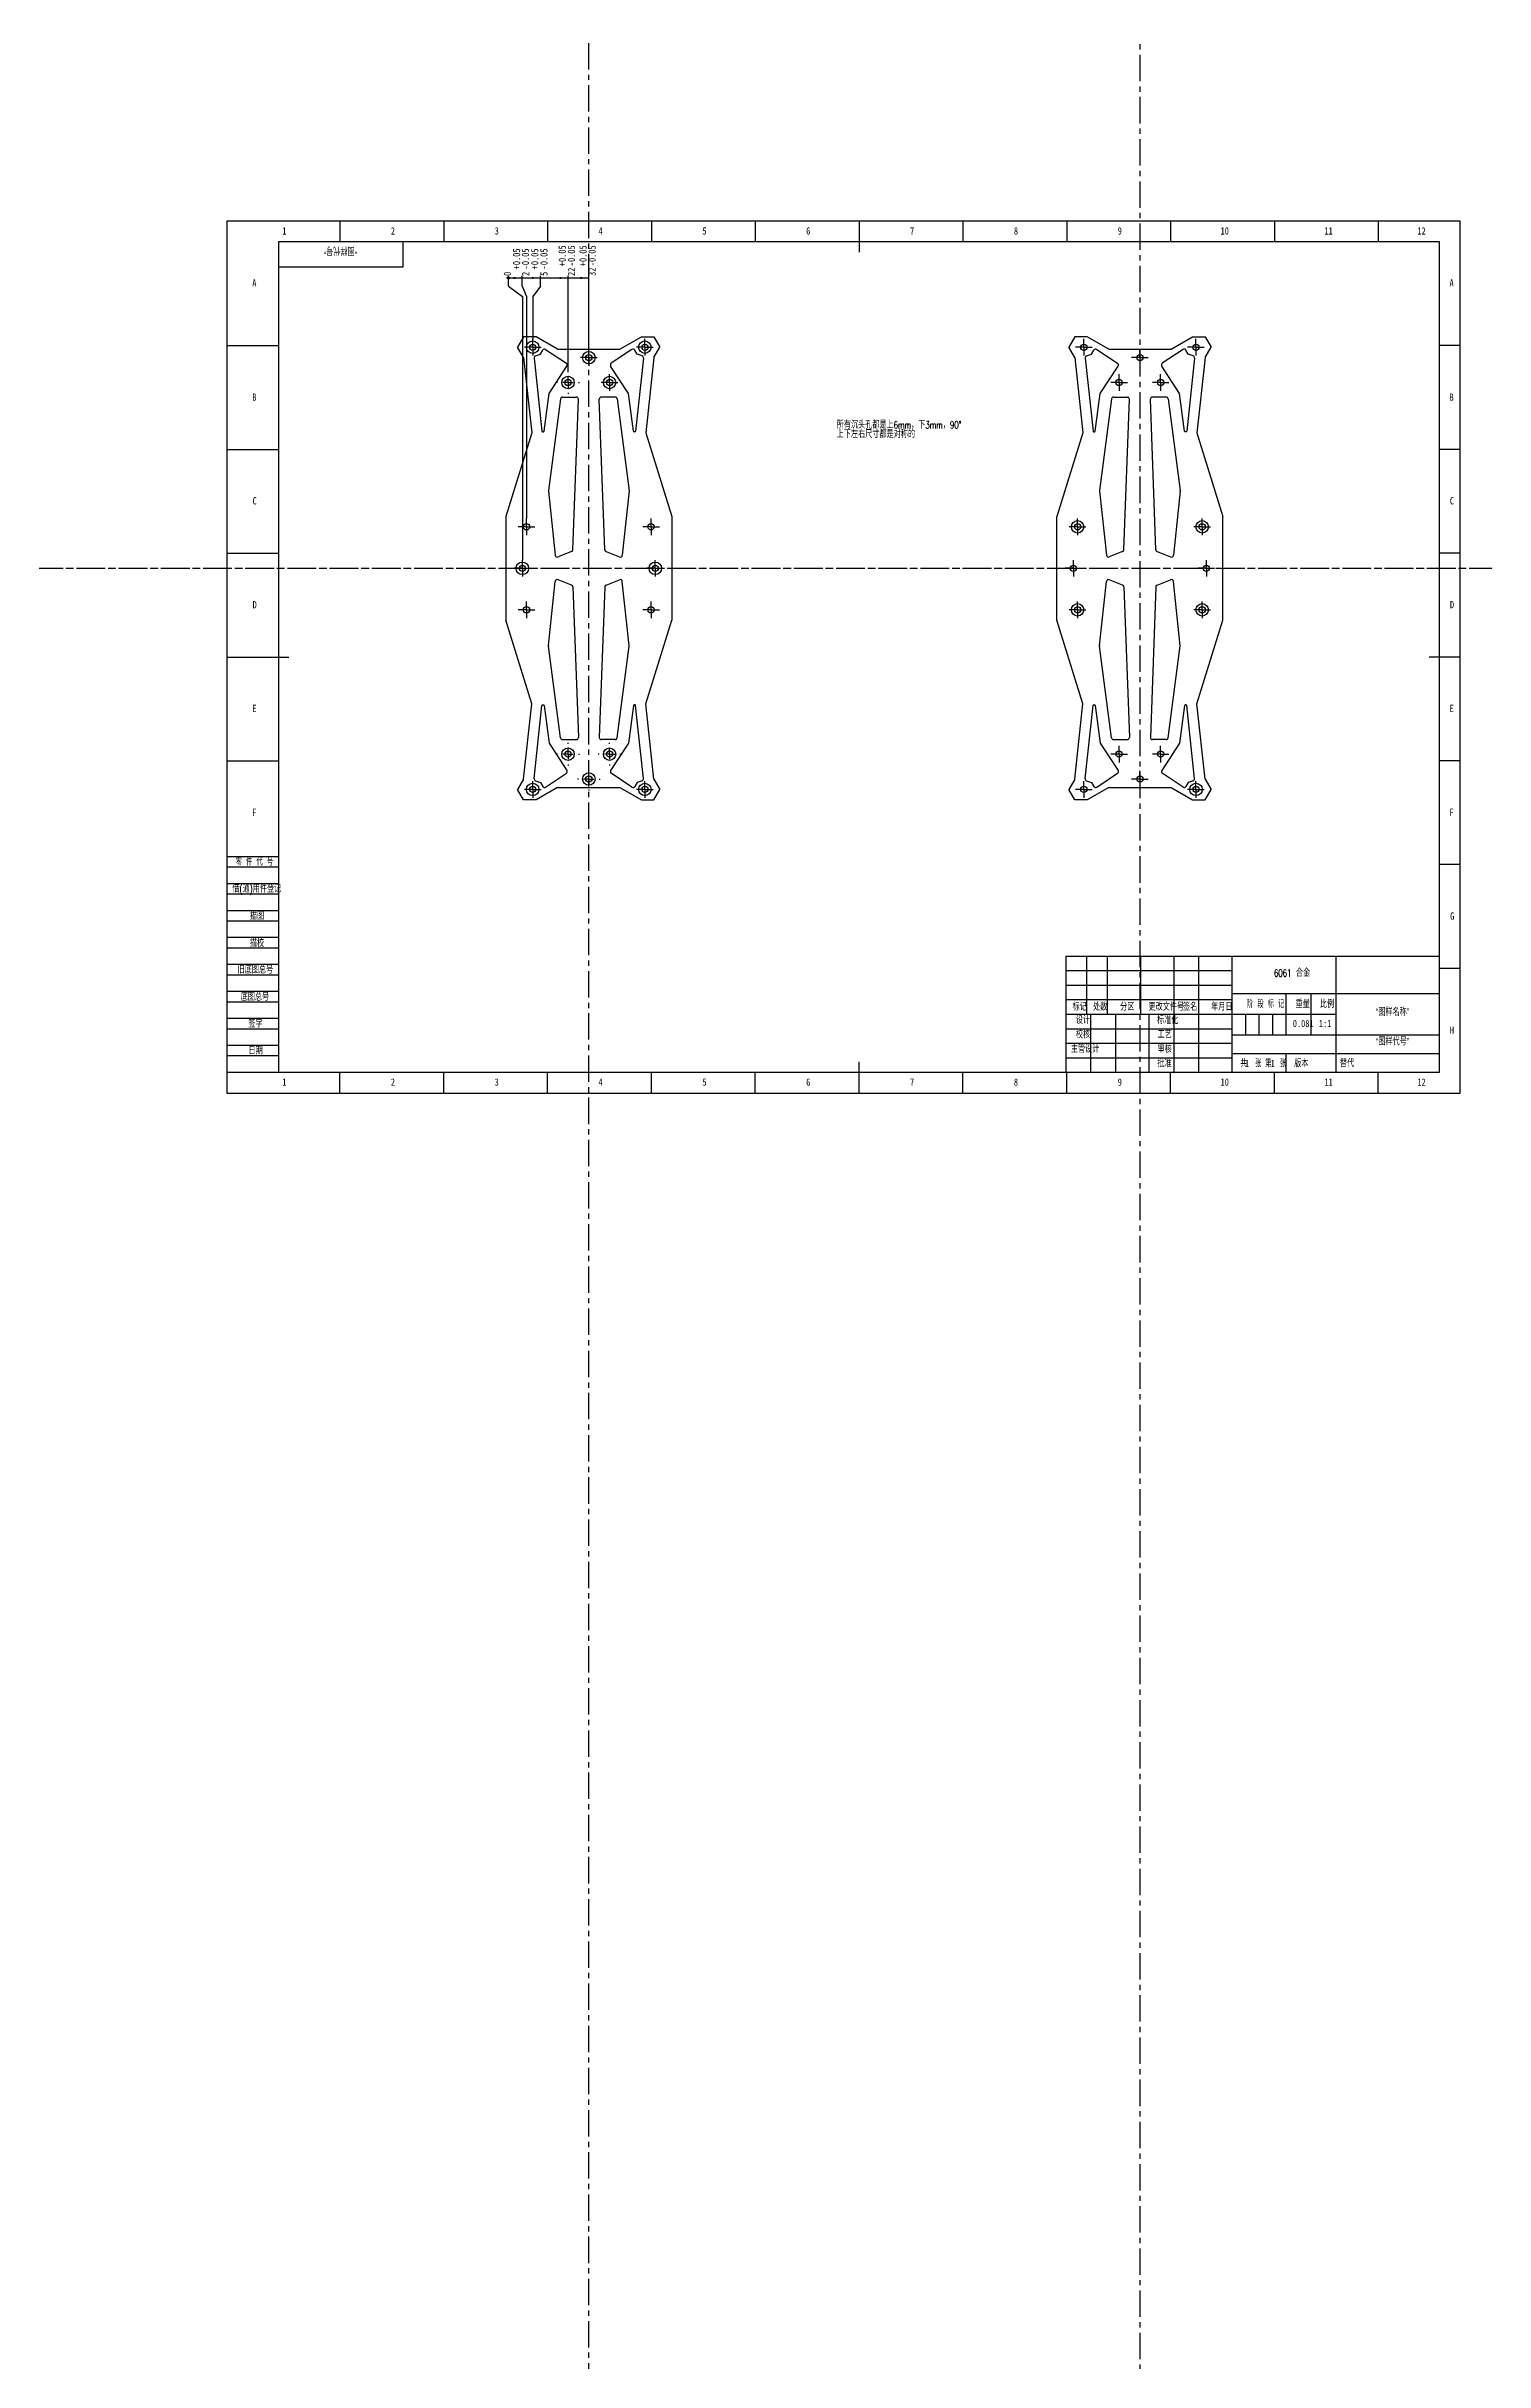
# Model space of a CAD drawing. Header units: millimetres. Extents: x -4075 to 4609, y -3957 to 4463.
# Drawn here: x -87 to 606, y -611 to 504 of the extents above; entities that cross this region are included whole.
import ezdxf

# ---------------------------------------------------------------- set-up
doc = ezdxf.new("R2010")
doc.units = ezdxf.units.MM
doc.linetypes.add('CENTERX2', pattern=[20.32, 12.7, -2.54, 2.54, -2.54])
for name, color, linetype in [('10', 7, 'Continuous'), ('5', 7, 'Continuous'), ('SLD-0', 7, 'Continuous')]:
    doc.layers.add(name, color=color, linetype=linetype)
doc.styles.add('SLDTEXTSTYLE0', font='TXT', dxfattribs={"width": 0.7, "bigfont": 'bigfont'})
doc.styles.add('SLDTEXTSTYLE1', font='TXT', dxfattribs={"width": 0.614286, "bigfont": 'bigfont'})
doc.styles.add('SLDTEXTSTYLE2', font='TXT', dxfattribs={"width": 0.6, "bigfont": 'bigfont'})
doc.styles.add('SLDTEXTSTYLE3', font='TXT', dxfattribs={"width": 0.7})
doc.dimstyles.new('SLDDIMSTYLE0', dxfattribs={"dimtxt": 3.5, "dimasz": 0.338667, "dimexe": 0, "dimexo": 0.0625, "dimgap": 0.875, "dimtad": 0, "dimtih": 1, "dimtoh": 1, "dimdec": 0, "dimrnd": 1e-09, "dimdsep": 46, "dimtxsty": 'SLDTEXTSTYLE3', "dimblk1": 'ORIGIN', "dimblk2": 'ORIGIN', "dimsah": 1, "dimcen": 0.09, "dimadec": 0, "dimazin": 2, "dimtfac": 1, "dimtdec": 0, "dimtofl": 0, "dimtmove": 0, "dimatfit": 3, "dimldrblk": 'ORIGIN', "dimfxl": 0, "dimfrac": 2, "dimtolj": 1, "dimtzin": 12, "dimarcsym": 0})
doc.dimstyles.new('SLDDIMSTYLE1', dxfattribs={"dimtxt": 3.5, "dimasz": 4.08, "dimexe": 0, "dimexo": 0.0625, "dimgap": 0.875, "dimtad": 0, "dimtih": 1, "dimtoh": 1, "dimrnd": 1e-09, "dimzin": 12, "dimdsep": 46, "dimtxsty": 'SLDTEXTSTYLE3', "dimsah": 1, "dimcen": 0.09, "dimadec": 0, "dimazin": 3, "dimtol": 1, "dimtp": 0.05, "dimtm": 0.05, "dimtfac": 1, "dimtofl": 0, "dimtmove": 0, "dimatfit": 3, "dimfxl": 0, "dimfrac": 2, "dimtolj": 1, "dimarcsym": 0})

# ---------------------------------------------------------------- blocks, each defined once
blk = doc.blocks.new('SW_NOTE_0')
at = {"layer": '10', "color": 0, "char_height": 3.5, "attachment_point": 1, "style": 'SLDTEXTSTYLE0'}
for s, insert in [('所有沉头孔都是上6mm，下3mm，90°', (0, 4.5)), ('上下左右尺寸都是对称的', (0, 0))]:
    blk.add_mtext(s, dxfattribs=dict(at, insert=insert))
blk = doc.blocks.new('_Origin')
at = {"color": 0, "linetype": 'ByBlock', "lineweight": -2}
blk.add_line((0, 0), (-1, 0), dxfattribs=at)
blk.add_circle((0, 0), 0.5, dxfattribs=at)
blk = doc.blocks.new('_D')
at = {"layer": '10'}
for p, q in [((135.7, 388.6), (135.7, 393.6)), ((135.7, 388.6), (142.4, 383.6)), ((142.4, 383.6), (142.4, 256.7))]:
    blk.add_line(p, q, dxfattribs=at)
at = {"layer": '10', "xscale": 1.016, "yscale": 1.016}
blk.add_blockref('_Origin', (135.7, 392.6), dxfattribs=at)
at = {"layer": '10', "insert": (133.4, 393.6), "char_height": 3.5, "attachment_point": 1, "rotation": 90, "style": 'SLDTEXTSTYLE3'}
blk.add_mtext('0', dxfattribs=at)
blk = doc.blocks.new('_D_1')
at = {"layer": '10'}
for p, q in [((135.7, 392.6), (142.3, 392.6)), ((142.3, 388.6), (142.3, 393.6)), ((142.3, 388.6), (144.4, 383.6)), ((144.4, 383.6), (144.4, 276.7))]:
    blk.add_line(p, q, dxfattribs=at)
blk.add_solid([(142.3, 392.6), (138.2, 393.1), (138.2, 392.1)], dxfattribs=at)
at = {"layer": '10', "char_height": 3.5, "attachment_point": 1, "rotation": 90, "style": 'SLDTEXTSTYLE3'}
for s, insert in [('0.05', (137.8, 398.8)), ('0.05', (142.1, 398.8)), ('+', (137.8, 396.6)), ('2', (142.2, 393.6)), ('-', (142.1, 396.6))]:
    blk.add_mtext(s, dxfattribs=dict(at, insert=insert))
blk = doc.blocks.new('_D_2')
at = {"layer": '10'}
for p, q in [((142.3, 392.6), (151.1, 392.6)), ((151.1, 388.6), (151.1, 393.6)), ((151.1, 388.6), (147.4, 383.6)), ((147.4, 383.6), (147.4, 363.2))]:
    blk.add_line(p, q, dxfattribs=at)
blk.add_solid([(151.1, 392.6), (147, 393.1), (147, 392.1)], dxfattribs=at)
at = {"layer": '10', "char_height": 3.5, "attachment_point": 1, "rotation": 90, "style": 'SLDTEXTSTYLE3'}
for s, insert in [('0.05', (146.6, 398.8)), ('0.05', (151, 398.8)), ('+', (146.6, 396.6)), ('5', (151, 393.6)), ('-', (151, 396.6))]:
    blk.add_mtext(s, dxfattribs=dict(at, insert=insert))
blk = doc.blocks.new('_D_3')
at = {"layer": '10'}
for p, q in [((151.1, 392.6), (164.4, 392.6)), ((164.4, 347.7), (164.4, 393.6))]:
    blk.add_line(p, q, dxfattribs=at)
blk.add_solid([(164.4, 392.6), (160.3, 393.1), (160.3, 392.1)], dxfattribs=at)
at = {"layer": '10', "char_height": 3.5, "attachment_point": 1, "rotation": 90, "style": 'SLDTEXTSTYLE3'}
for s, insert in [('0.05', (159.8, 400.3)), ('0.05', (164.2, 400.3)), ('+', (159.8, 398.2)), ('22', (164.2, 393.6)), ('-', (164.2, 398.2))]:
    blk.add_mtext(s, dxfattribs=dict(at, insert=insert))
blk = doc.blocks.new('_D_4')
at = {"layer": '10'}
for p, q in [((164.4, 392.6), (174.4, 392.6)), ((174.4, 358.2), (174.4, 393.6))]:
    blk.add_line(p, q, dxfattribs=at)
blk.add_solid([(174.4, 392.6), (170.3, 393.1), (170.3, 392.1)], dxfattribs=at)
at = {"layer": '10', "char_height": 3.5, "attachment_point": 1, "rotation": 90, "style": 'SLDTEXTSTYLE3'}
for s, insert in [('0.05', (169.8, 400.3)), ('0.05', (174.2, 400.3)), ('+', (169.8, 398.2)), ('32', (174.2, 393.6)), ('-', (174.2, 398.2))]:
    blk.add_mtext(s, dxfattribs=dict(at, insert=insert))
blk = doc.blocks.new('SW_CENTERMARKSYMBOL_0')
at = {"layer": '10', "color": 0}
for p, q in [((-5, 0), (-5.5, 0)), ((0, 0), (-2.5, 0)), ((0, 5), (0, 5.5)), ((0, 0), (0, 2.5)), ((0, 0), (0, -2.5)), ((0, 0), (2.5, 0)), ((5, 0), (5.5, 0)), ((0, -5), (0, -5.5))]:
    blk.add_line(p, q, dxfattribs=at)
blk = doc.blocks.new('SW_CENTERMARKSYMBOL_1')
at = {"layer": '10', "color": 0}
for p, q in [((-5, 0), (-5.5, 0)), ((0, 0), (-2.5, 0)), ((0, 5), (0, 5.5)), ((0, 0), (0, 2.5)), ((0, 0), (0, -2.5)), ((0, 0), (2.5, 0)), ((5, 0), (5.5, 0)), ((0, -5), (0, -5.5))]:
    blk.add_line(p, q, dxfattribs=at)
blk = doc.blocks.new('SW_CENTERMARKSYMBOL_2')
at = {"layer": '10', "color": 0}
for p, q in [((-5, 0), (-5.5, 0)), ((0, 0), (-2.5, 0)), ((0, 5), (0, 5.5)), ((0, 0), (0, 2.5)), ((0, 0), (0, -2.5)), ((0, 0), (2.5, 0)), ((5, 0), (5.5, 0)), ((0, -5), (0, -5.5))]:
    blk.add_line(p, q, dxfattribs=at)
blk = doc.blocks.new('SW_CENTERMARKSYMBOL_3')
at = {"layer": '10', "color": 0}
for p, q in [((-5, 0), (-5.5, 0)), ((0, 0), (-2.5, 0)), ((0, 5), (0, 5.5)), ((0, 0), (0, 2.5)), ((0, 0), (0, -2.5)), ((0, 0), (2.5, 0)), ((5, 0), (5.5, 0)), ((0, -5), (0, -5.5))]:
    blk.add_line(p, q, dxfattribs=at)
blk = doc.blocks.new('SW_CENTERMARKSYMBOL_4')
at = {"layer": '10', "color": 0}
for p, q in [((-2.5, 0), (-4, 0)), ((0, 0), (-2.5, 0)), ((0, 2.5), (0, 4)), ((0, 0), (0, 2.5)), ((0, 0), (0, -2.5)), ((0, 0), (2.5, 0)), ((2.5, 0), (4, 0)), ((0, -2.5), (0, -4))]:
    blk.add_line(p, q, dxfattribs=at)
blk = doc.blocks.new('SW_CENTERMARKSYMBOL_5')
at = {"layer": '10', "color": 0}
for p, q in [((-2.5, 0), (-4, 0)), ((0, 0), (-2.5, 0)), ((0, 2.5), (0, 4)), ((0, 0), (0, 2.5)), ((0, 0), (0, -2.5)), ((0, 0), (2.5, 0)), ((2.5, 0), (4, 0)), ((0, -2.5), (0, -4))]:
    blk.add_line(p, q, dxfattribs=at)
blk = doc.blocks.new('SW_CENTERMARKSYMBOL_6')
at = {"layer": '10', "color": 0}
for p, q in [((-2.5, 0), (-4, 0)), ((0, 0), (-2.5, 0)), ((0, 2.5), (0, 4)), ((0, 0), (0, 2.5)), ((0, 0), (0, -2.5)), ((0, 0), (2.5, 0)), ((2.5, 0), (4, 0)), ((0, -2.5), (0, -4))]:
    blk.add_line(p, q, dxfattribs=at)
blk = doc.blocks.new('SW_CENTERMARKSYMBOL_7')
at = {"layer": '10', "color": 0}
for p, q in [((-2.5, 0), (-4, 0)), ((0, 0), (-2.5, 0)), ((0, 2.5), (0, 4)), ((0, 0), (0, 2.5)), ((0, 0), (0, -2.5)), ((0, 0), (2.5, 0)), ((2.5, 0), (4, 0)), ((0, -2.5), (0, -4))]:
    blk.add_line(p, q, dxfattribs=at)
blk = doc.blocks.new('SW_CENTERMARKSYMBOL_8')
at = {"layer": '10', "color": 0}
for p, q in [((-2.5, 0), (-4, 0)), ((0, 0), (-2.5, 0)), ((0, 2.5), (0, 4)), ((0, 0), (0, 2.5)), ((0, 0), (0, -2.5)), ((0, 0), (2.5, 0)), ((2.5, 0), (4, 0)), ((0, -2.5), (0, -4))]:
    blk.add_line(p, q, dxfattribs=at)
blk = doc.blocks.new('SW_CENTERMARKSYMBOL_9')
at = {"layer": '10', "color": 0}
for p, q in [((-2.5, 0), (-4, 0)), ((0, 0), (-2.5, 0)), ((0, 2.5), (0, 4)), ((0, 0), (0, 2.5)), ((0, 0), (0, -2.5)), ((0, 0), (2.5, 0)), ((2.5, 0), (4, 0)), ((0, -2.5), (0, -4))]:
    blk.add_line(p, q, dxfattribs=at)
blk = doc.blocks.new('SW_CENTERMARKSYMBOL_10')
at = {"layer": '10', "color": 0}
for p, q in [((-2.5, 0), (-4, 0)), ((0, 0), (-2.5, 0)), ((0, 2.5), (0, 4)), ((0, 0), (0, 2.5)), ((0, 0), (0, -2.5)), ((0, 0), (2.5, 0)), ((2.5, 0), (4, 0)), ((0, -2.5), (0, -4))]:
    blk.add_line(p, q, dxfattribs=at)
blk = doc.blocks.new('SW_CENTERMARKSYMBOL_11')
at = {"layer": '10', "color": 0}
for p, q in [((-2.5, 0), (-4, 0)), ((0, 0), (-2.5, 0)), ((0, 2.5), (0, 4)), ((0, 0), (0, 2.5)), ((0, 0), (0, -2.5)), ((0, 0), (2.5, 0)), ((2.5, 0), (4, 0)), ((0, -2.5), (0, -4))]:
    blk.add_line(p, q, dxfattribs=at)
blk = doc.blocks.new('SW_CENTERMARKSYMBOL_12')
at = {"layer": '10', "color": 0}
for p, q in [((-2.5, 0), (-4, 0)), ((0, 0), (-2.5, 0)), ((0, 2.5), (0, 4)), ((0, 0), (0, 2.5)), ((0, 0), (0, -2.5)), ((0, 0), (2.5, 0)), ((2.5, 0), (4, 0)), ((0, -2.5), (0, -4))]:
    blk.add_line(p, q, dxfattribs=at)
blk = doc.blocks.new('SW_CENTERMARKSYMBOL_13')
at = {"layer": '10', "color": 0}
for p, q in [((-2.5, 0), (-4, 0)), ((0, 0), (-2.5, 0)), ((0, 2.5), (0, 4)), ((0, 0), (0, 2.5)), ((0, 0), (0, -2.5)), ((0, 0), (2.5, 0)), ((2.5, 0), (4, 0)), ((0, -2.5), (0, -4))]:
    blk.add_line(p, q, dxfattribs=at)
blk = doc.blocks.new('SW_CENTERMARKSYMBOL_14')
at = {"layer": '10', "color": 0}
for p, q in [((-2.5, 0), (-4, 0)), ((0, 0), (-2.5, 0)), ((0, 2.5), (0, 4)), ((0, 0), (0, 2.5)), ((0, 0), (0, -2.5)), ((0, 0), (2.5, 0)), ((2.5, 0), (4, 0)), ((0, -2.5), (0, -4))]:
    blk.add_line(p, q, dxfattribs=at)
blk = doc.blocks.new('SW_CENTERMARKSYMBOL_15')
at = {"layer": '10', "color": 0}
for p, q in [((-2.5, 0), (-4, 0)), ((0, 0), (-2.5, 0)), ((0, 2.5), (0, 4)), ((0, 0), (0, 2.5)), ((0, 0), (0, -2.5)), ((0, 0), (2.5, 0)), ((2.5, 0), (4, 0)), ((0, -2.5), (0, -4))]:
    blk.add_line(p, q, dxfattribs=at)
blk = doc.blocks.new('SW_CENTERMARKSYMBOL_16')
at = {"layer": '10', "color": 0}
for p, q in [((-2.5, 0), (-4, 0)), ((0, 0), (-2.5, 0)), ((0, 2.5), (0, 4)), ((0, 0), (0, 2.5)), ((0, 0), (0, -2.5)), ((0, 0), (2.5, 0)), ((2.5, 0), (4, 0)), ((0, -2.5), (0, -4))]:
    blk.add_line(p, q, dxfattribs=at)
blk = doc.blocks.new('SW_CENTERMARKSYMBOL_17')
at = {"layer": '10', "color": 0}
for p, q in [((-2.5, 0), (-4, 0)), ((0, 0), (-2.5, 0)), ((0, 2.5), (0, 4)), ((0, 0), (0, 2.5)), ((0, 0), (0, -2.5)), ((0, 0), (2.5, 0)), ((2.5, 0), (4, 0)), ((0, -2.5), (0, -4))]:
    blk.add_line(p, q, dxfattribs=at)
blk = doc.blocks.new('SW_CENTERMARKSYMBOL_18')
at = {"layer": '10', "color": 0}
for p, q in [((-2.5, 0), (-4, 0)), ((0, 0), (-2.5, 0)), ((0, 2.5), (0, 4)), ((0, 0), (0, 2.5)), ((0, 0), (0, -2.5)), ((0, 0), (2.5, 0)), ((2.5, 0), (4, 0)), ((0, -2.5), (0, -4))]:
    blk.add_line(p, q, dxfattribs=at)
blk = doc.blocks.new('SW_CENTERMARKSYMBOL_19')
at = {"layer": '10', "color": 0}
for p, q in [((-2.5, 0), (-4, 0)), ((0, 0), (-2.5, 0)), ((0, 2.5), (0, 4)), ((0, 0), (0, 2.5)), ((0, 0), (0, -2.5)), ((0, 0), (2.5, 0)), ((2.5, 0), (4, 0)), ((0, -2.5), (0, -4))]:
    blk.add_line(p, q, dxfattribs=at)
blk = doc.blocks.new('SW_CENTERMARKSYMBOL_20')
at = {"layer": '10', "color": 0}
for p, q in [((-2.5, 0), (-4, 0)), ((0, 0), (-2.5, 0)), ((0, 2.5), (0, 4)), ((0, 0), (0, 2.5)), ((0, 0), (0, -2.5)), ((0, 0), (2.5, 0)), ((2.5, 0), (4, 0)), ((0, -2.5), (0, -4))]:
    blk.add_line(p, q, dxfattribs=at)
blk = doc.blocks.new('SW_CENTERMARKSYMBOL_21')
at = {"layer": '10', "color": 0}
for p, q in [((-2.5, 0), (-4, 0)), ((0, 0), (-2.5, 0)), ((0, 2.5), (0, 4)), ((0, 0), (0, 2.5)), ((0, 0), (0, -2.5)), ((0, 0), (2.5, 0)), ((2.5, 0), (4, 0)), ((0, -2.5), (0, -4))]:
    blk.add_line(p, q, dxfattribs=at)
blk = doc.blocks.new('SW_CENTERMARKSYMBOL_22')
at = {"layer": '10', "color": 0}
for p, q in [((-2.5, 0), (-4, 0)), ((0, 0), (-2.5, 0)), ((0, 2.5), (0, 4)), ((0, 0), (0, 2.5)), ((0, 0), (0, -2.5)), ((0, 0), (2.5, 0)), ((2.5, 0), (4, 0)), ((0, -2.5), (0, -4))]:
    blk.add_line(p, q, dxfattribs=at)
blk = doc.blocks.new('SW_CENTERMARKSYMBOL_23')
at = {"layer": '10', "color": 0}
for p, q in [((-2.5, 0), (-4, 0)), ((0, 0), (-2.5, 0)), ((0, 2.5), (0, 4)), ((0, 0), (0, 2.5)), ((0, 0), (0, -2.5)), ((0, 0), (2.5, 0)), ((2.5, 0), (4, 0)), ((0, -2.5), (0, -4))]:
    blk.add_line(p, q, dxfattribs=at)
blk = doc.blocks.new('SW_CENTERMARKSYMBOL_24')
at = {"layer": '10', "color": 0}
for p, q in [((-2.5, 0), (-4, 0)), ((0, 0), (-2.5, 0)), ((0, 2.5), (0, 4)), ((0, 0), (0, 2.5)), ((0, 0), (0, -2.5)), ((0, 0), (2.5, 0)), ((2.5, 0), (4, 0)), ((0, -2.5), (0, -4))]:
    blk.add_line(p, q, dxfattribs=at)
blk = doc.blocks.new('SW_CENTERMARKSYMBOL_25')
at = {"layer": '10', "color": 0}
for p, q in [((-2.5, 0), (-4, 0)), ((0, 0), (-2.5, 0)), ((0, 2.5), (0, 4)), ((0, 0), (0, 2.5)), ((0, 0), (0, -2.5)), ((0, 0), (2.5, 0)), ((2.5, 0), (4, 0)), ((0, -2.5), (0, -4))]:
    blk.add_line(p, q, dxfattribs=at)
blk = doc.blocks.new('SW_CENTERMARKSYMBOL_26')
at = {"layer": '10', "color": 0}
for p, q in [((-2.5, 0), (-4, 0)), ((0, 0), (-2.5, 0)), ((0, 2.5), (0, 4)), ((0, 0), (0, 2.5)), ((0, 0), (0, -2.5)), ((0, 0), (2.5, 0)), ((2.5, 0), (4, 0)), ((0, -2.5), (0, -4))]:
    blk.add_line(p, q, dxfattribs=at)
blk = doc.blocks.new('SW_CENTERMARKSYMBOL_27')
at = {"layer": '10', "color": 0}
for p, q in [((-2.5, 0), (-4, 0)), ((0, 0), (-2.5, 0)), ((0, 2.5), (0, 4)), ((0, 0), (0, 2.5)), ((0, 0), (0, -2.5)), ((0, 0), (2.5, 0)), ((2.5, 0), (4, 0)), ((0, -2.5), (0, -4))]:
    blk.add_line(p, q, dxfattribs=at)
blk = doc.blocks.new('SW_CENTERMARKSYMBOL_28')
at = {"layer": '10', "color": 0}
for p, q in [((-2.5, 0), (-4, 0)), ((0, 0), (-2.5, 0)), ((0, 2.5), (0, 4)), ((0, 0), (0, 2.5)), ((0, 0), (0, -2.5)), ((0, 0), (2.5, 0)), ((2.5, 0), (4, 0)), ((0, -2.5), (0, -4))]:
    blk.add_line(p, q, dxfattribs=at)
blk = doc.blocks.new('SW_CENTERMARKSYMBOL_29')
at = {"layer": '10', "color": 0}
for p, q in [((-2.5, 0), (-4, 0)), ((0, 0), (-2.5, 0)), ((0, 2.5), (0, 4)), ((0, 0), (0, 2.5)), ((0, 0), (0, -2.5)), ((0, 0), (2.5, 0)), ((2.5, 0), (4, 0)), ((0, -2.5), (0, -4))]:
    blk.add_line(p, q, dxfattribs=at)
blk = doc.blocks.new('SW_CENTERMARKSYMBOL_30')
at = {"layer": '10', "color": 0}
for p, q in [((-2.5, 0), (-4, 0)), ((0, 0), (-2.5, 0)), ((0, 2.5), (0, 4)), ((0, 0), (0, 2.5)), ((0, 0), (0, -2.5)), ((0, 0), (2.5, 0)), ((2.5, 0), (4, 0)), ((0, -2.5), (0, -4))]:
    blk.add_line(p, q, dxfattribs=at)
blk = doc.blocks.new('SW_CENTERMARKSYMBOL_31')
at = {"layer": '10', "color": 0}
for p, q in [((-2.5, 0), (-4, 0)), ((0, 0), (-2.5, 0)), ((0, 2.5), (0, 4)), ((0, 0), (0, 2.5)), ((0, 0), (0, -2.5)), ((0, 0), (2.5, 0)), ((2.5, 0), (4, 0)), ((0, -2.5), (0, -4))]:
    blk.add_line(p, q, dxfattribs=at)

msp = doc.modelspace()

# ---------------------------------------------------------------- linework, layer by layer
at = {"color": 7, "linetype": 'CENTERX2'}
for p, q in [((174.366, -3957.012), (174.366, 4462.505)), ((439.722, 4462.505), (439.722, -3957.012)), ((-4075.392, 252.747), (4344.125, 252.747)), ((-3810.036, 252.747), (4609.481, 252.747))]:
    msp.add_line(p, q, dxfattribs=at)
at = {"color": 7, "linetype": 'Continuous', "lineweight": 25}
for p, q in [((142.974, 364.247), (140.087, 359.247)), ((142.974, 354.247), (140.087, 359.247)), ((148.974, 364.247), (142.974, 364.247)), ((159.366, 358.247), (148.974, 364.247)), ((151.123, 355.969), (152.165, 357.774)), ((153.584, 358.108), (163.568, 351.492)), ((159.366, 358.247), (189.366, 358.247)), ((195.149, 358.108), (185.165, 351.492)), ((189.366, 358.247), (199.759, 364.247)), ((197.61, 355.969), (196.567, 357.774)), ((199.759, 364.247), (205.759, 364.247)), ((205.759, 364.247), (208.645, 359.247)), ((205.759, 354.247), (208.645, 359.247)), ((408.33, 364.247), (405.443, 359.247)), ((408.33, 354.247), (405.443, 359.247)), ((414.33, 364.247), (408.33, 364.247)), ((424.722, 358.247), (414.33, 364.247)), ((416.479, 355.969), (417.521, 357.774)), ((418.939, 358.108), (428.924, 351.492)), ((424.722, 358.247), (454.722, 358.247)), ((460.505, 358.108), (450.52, 351.492)), ((454.722, 358.247), (465.114, 364.247)), ((462.965, 355.969), (461.923, 357.774)), ((465.114, 364.247), (471.114, 364.247)), ((471.114, 364.247), (474.001, 359.247)), ((471.114, 354.247), (474.001, 359.247)), ((142.974, 354.247), (146.866, 317.997)), ((148.028, 354.009), (151.809, 318.798)), ((148.672, 355.052), (151.123, 355.969)), ((155.273, 336.952), (163.854, 350.112)), ((193.46, 336.952), (184.879, 350.112)), ((200.704, 354.009), (196.924, 318.798)), ((200.06, 355.052), (197.61, 355.969)), ((205.759, 354.247), (201.866, 317.997)), ((408.33, 354.247), (412.222, 317.997)), ((413.384, 354.009), (417.165, 318.798)), ((414.028, 355.052), (416.479, 355.969)), ((420.629, 336.952), (429.209, 350.112)), ((458.816, 336.952), (450.235, 350.112)), ((466.06, 354.009), (462.279, 318.798)), ((465.416, 355.052), (462.965, 355.969)), ((471.114, 354.247), (467.222, 317.997)), ((152.872, 318.791), (155.273, 336.952)), ((161.743, 335.247), (168.329, 335.247)), ((186.99, 335.247), (180.403, 335.247)), ((195.861, 318.791), (193.46, 336.952)), ((418.228, 318.791), (420.629, 336.952)), ((427.099, 335.247), (433.685, 335.247)), ((452.346, 335.247), (445.759, 335.247)), ((461.216, 318.791), (458.816, 336.952)), ((160.752, 334.378), (154.91, 290.185)), ((166.693, 261.718), (169.329, 334.21)), ((182.04, 261.718), (179.404, 334.21)), ((187.981, 334.378), (193.839, 290.067)), ((426.107, 334.378), (420.266, 290.185)), ((432.048, 261.718), (434.684, 334.21)), ((447.396, 261.718), (444.76, 334.21)), ((453.337, 334.378), (459.179, 290.185)), ((146.866, 317.997), (134.366, 277.747)), ((152.107, 318.53), (152.575, 318.53)), ((196.625, 318.53), (196.158, 318.53)), ((201.866, 317.997), (214.366, 277.747)), ((412.222, 317.997), (399.722, 277.747)), ((417.463, 318.53), (417.931, 318.53)), ((461.981, 318.53), (461.514, 318.53)), ((467.222, 317.997), (479.722, 277.747)), ((193.839, 290.067), (190.509, 259.058)), ((154.907, 289.948), (158.224, 259.058)), ((420.263, 289.948), (423.579, 259.058)), ((459.182, 289.948), (455.865, 259.058)), ((134.366, 277.747), (134.366, 227.747)), ((214.366, 277.747), (214.366, 227.747)), ((399.722, 227.747), (399.722, 277.747)), ((479.722, 227.747), (479.722, 277.747)), ((166.065, 260.826), (159.589, 258.236)), ((182.668, 260.826), (189.144, 258.236)), ((431.42, 260.826), (424.945, 258.236)), ((448.024, 260.826), (454.499, 258.236)), ((154.907, 215.546), (158.224, 246.435)), ((166.065, 244.667), (159.589, 247.257)), ((182.668, 244.667), (189.144, 247.257)), ((193.826, 215.546), (190.509, 246.435)), ((420.263, 215.546), (423.579, 246.435)), ((431.42, 244.667), (424.945, 247.257)), ((448.024, 244.667), (454.499, 247.257)), ((459.194, 215.426), (455.865, 246.435)), ((166.693, 243.775), (169.329, 171.283)), ((182.04, 243.775), (179.404, 171.283)), ((432.048, 243.775), (434.684, 171.283)), ((447.396, 243.775), (444.76, 171.283)), ((146.866, 187.497), (134.366, 227.747)), ((201.866, 187.497), (214.366, 227.747)), ((412.222, 187.497), (399.722, 227.747)), ((467.222, 187.497), (479.722, 227.747)), ((160.752, 171.116), (154.91, 215.308)), ((187.981, 171.116), (193.823, 215.308)), ((426.107, 171.116), (420.266, 215.308)), ((453.337, 171.116), (459.194, 215.426)), ((142.974, 151.247), (146.866, 187.497)), ((148.028, 151.484), (151.809, 186.695)), ((152.107, 186.963), (152.575, 186.963)), ((152.872, 186.702), (155.273, 168.541)), ((195.861, 186.702), (193.46, 168.541)), ((196.625, 186.963), (196.158, 186.963)), ((200.704, 151.484), (196.924, 186.695)), ((205.759, 151.247), (201.866, 187.497)), ((408.33, 151.247), (412.222, 187.497)), ((413.384, 151.484), (417.165, 186.695)), ((417.463, 186.963), (417.931, 186.963)), ((418.228, 186.702), (420.629, 168.541)), ((461.216, 186.702), (458.816, 168.541)), ((461.981, 186.963), (461.514, 186.963)), ((466.06, 151.484), (462.279, 186.695)), ((471.114, 151.247), (467.222, 187.497)), ((155.273, 168.541), (163.854, 155.381)), ((161.743, 170.247), (168.329, 170.247)), ((186.99, 170.247), (180.403, 170.247)), ((193.46, 168.541), (184.879, 155.381)), ((420.629, 168.541), (429.209, 155.381)), ((427.099, 170.247), (433.685, 170.247)), ((452.346, 170.247), (445.759, 170.247)), ((458.816, 168.541), (450.235, 155.381)), ((142.974, 151.247), (140.087, 146.247)), ((142.974, 141.247), (140.087, 146.247)), ((148.672, 150.441), (151.123, 149.524)), ((159.366, 147.247), (148.974, 141.247)), ((151.123, 149.524), (152.165, 147.719)), ((153.584, 147.386), (163.568, 154.002)), ((159.366, 147.247), (189.366, 147.247)), ((195.149, 147.386), (185.165, 154.002)), ((189.366, 147.247), (199.759, 141.247)), ((197.61, 149.524), (196.567, 147.719)), ((200.06, 150.441), (197.61, 149.524)), ((205.759, 151.247), (208.645, 146.247)), ((205.759, 141.247), (208.645, 146.247)), ((408.33, 151.247), (405.443, 146.247)), ((408.33, 141.247), (405.443, 146.247)), ((414.028, 150.441), (416.479, 149.524)), ((424.722, 147.247), (414.33, 141.247)), ((416.479, 149.524), (417.521, 147.719)), ((418.939, 147.386), (428.924, 154.002)), ((424.722, 147.247), (454.722, 147.247)), ((460.505, 147.386), (450.52, 154.002)), ((454.722, 147.247), (465.114, 141.247)), ((462.965, 149.524), (461.923, 147.719)), ((465.416, 150.441), (462.965, 149.524)), ((471.114, 151.247), (474.001, 146.247)), ((471.114, 141.247), (474.001, 146.247)), ((148.974, 141.247), (142.974, 141.247)), ((199.759, 141.247), (205.759, 141.247)), ((414.33, 141.247), (408.33, 141.247)), ((465.114, 141.247), (471.114, 141.247))]:
    msp.add_line(p, q, dxfattribs=at)
for centre, radius in [((147.366, 359.247), 3), ((147.366, 359.247), 1.5), ((174.366, 354.247), 3), ((201.366, 359.247), 3), ((201.366, 359.247), 1.5), ((412.722, 359.247), 1.5), ((466.722, 359.247), 1.5), ((174.366, 354.247), 1.5), ((439.722, 354.247), 1.5), ((164.366, 342.247), 3), ((164.366, 342.247), 1.5), ((184.366, 342.247), 3), ((184.366, 342.247), 1.5), ((429.722, 342.247), 1.5), ((449.722, 342.247), 1.5), ((144.366, 272.747), 1.5), ((204.366, 272.747), 1.5), ((409.722, 272.747), 3), ((409.722, 272.747), 1.5), ((469.722, 272.747), 3), ((469.722, 272.747), 1.5), ((142.366, 252.747), 3), ((142.366, 252.747), 1.5), ((206.366, 252.747), 3), ((206.366, 252.747), 1.5), ((407.722, 252.747), 1.5), ((471.722, 252.747), 1.5), ((144.366, 232.747), 1.5), ((204.366, 232.747), 1.5), ((409.722, 232.747), 3), ((409.722, 232.747), 1.5), ((469.722, 232.747), 3), ((469.722, 232.747), 1.5), ((164.366, 163.247), 3), ((164.366, 163.247), 1.5), ((184.366, 163.247), 3), ((184.366, 163.247), 1.5), ((429.722, 163.247), 1.5), ((449.722, 163.247), 1.5), ((147.366, 146.247), 3), ((147.366, 146.247), 1.5), ((174.366, 151.247), 3), ((174.366, 151.247), 1.5), ((201.366, 146.247), 3), ((201.366, 146.247), 1.5), ((412.722, 146.247), 1.5), ((439.722, 151.247), 1.5), ((466.722, 146.247), 1.5)]:
    msp.add_circle(centre, radius, dxfattribs=at)
at = {"color": 7, "linetype": 'Continuous'}
for centre, radius in [((201.366, 359.247), 3), ((144.366, 272.747), 1.5), ((206.366, 252.747), 1.5), ((471.722, 252.747), 1.5), ((409.722, 232.747), 1.5), ((466.722, 146.247), 3)]:
    msp.add_circle(centre, radius, dxfattribs=at)
at = {"color": 7, "linetype": 'Continuous', "lineweight": 25}
for centre, radius, start, end in [((153.031, 357.274), 1, 56.470042, 150), ((195.701, 357.274), 1, 30, 123.529958), ((418.387, 357.274), 1, 56.470042, 150), ((461.057, 357.274), 1, 30, 123.529958), ((149.023, 354.116), 1, 110.505366, 186.128592), ((163.016, 350.658), 1, 326.893735, 56.470042), ((185.717, 350.658), 1, 123.529958, 213.106265), ((199.71, 354.116), 1, 353.871408, 69.494634), ((414.378, 354.116), 1, 110.505366, 186.128592), ((428.372, 350.658), 1, 326.893735, 56.470042), ((451.073, 350.658), 1, 123.529958, 213.106265), ((465.066, 354.116), 1, 353.871408, 69.494634), ((161.743, 334.247), 1, 90, 172.469746), ((168.329, 334.247), 1, 357.917435, 90), ((180.403, 334.247), 1, 90, 182.082565), ((186.99, 334.247), 1, 7.530254, 90), ((427.099, 334.247), 1, 90, 172.469746), ((433.685, 334.247), 1, 357.917435, 90), ((445.759, 334.247), 1, 90, 182.082565), ((452.346, 334.247), 1, 7.530254, 90), ((152.107, 318.83), 0.3, 186.128592, 270), ((152.575, 318.83), 0.3, 270, 352.469746), ((196.158, 318.83), 0.3, 187.530254, 270), ((196.625, 318.83), 0.3, 270, 353.871408), ((417.463, 318.83), 0.3, 186.128592, 270), ((417.931, 318.83), 0.3, 270, 352.469746), ((461.514, 318.83), 0.3, 187.530254, 270), ((461.981, 318.83), 0.3, 270, 353.871408), ((155.901, 290.054), 1, 172.469746, 186.128592), ((421.257, 290.054), 1, 172.469746, 186.128592), ((458.187, 290.054), 1, 353.871408, 7.530254), ((159.218, 259.165), 1, 186.128592, 291.795757), ((165.693, 261.754), 1, 291.795757, 357.917435), ((183.04, 261.754), 1, 182.082565, 248.204243), ((189.515, 259.165), 1, 248.204243, 353.871408), ((424.574, 259.165), 1, 186.128592, 291.795757), ((431.049, 261.754), 1, 291.795757, 357.917435), ((448.395, 261.754), 1, 182.082565, 248.204243), ((454.871, 259.165), 1, 248.204243, 353.871408), ((159.218, 246.328), 1, 68.204243, 173.871408), ((189.515, 246.328), 1, 6.128592, 111.795757), ((424.574, 246.328), 1, 68.204243, 173.871408), ((454.871, 246.328), 1, 6.128592, 111.795757), ((165.693, 243.739), 1, 2.082565, 68.204243), ((183.04, 243.739), 1, 111.795757, 177.917435), ((431.049, 243.739), 1, 2.082565, 68.204243), ((448.395, 243.739), 1, 111.795757, 177.917435), ((155.901, 215.439), 1, 173.871408, 187.530254), ((192.832, 215.439), 1, 352.469746, 6.128592), ((421.257, 215.439), 1, 173.871408, 187.530254), ((152.107, 186.663), 0.3, 90, 173.871408), ((152.575, 186.663), 0.3, 7.530254, 90), ((196.158, 186.663), 0.3, 90, 172.469746), ((196.625, 186.663), 0.3, 6.128592, 90), ((417.463, 186.663), 0.3, 90, 173.871408), ((417.931, 186.663), 0.3, 7.530254, 90), ((461.514, 186.663), 0.3, 90, 172.469746), ((461.981, 186.663), 0.3, 6.128592, 90), ((161.743, 171.247), 1, 187.530254, 270), ((168.329, 171.247), 1, 270, 2.082565), ((180.403, 171.247), 1, 177.917435, 270), ((186.99, 171.247), 1, 270, 352.469746), ((427.099, 171.247), 1, 187.530254, 270), ((433.685, 171.247), 1, 270, 2.082565), ((445.759, 171.247), 1, 177.917435, 270), ((452.346, 171.247), 1, 270, 352.469746), ((149.023, 151.378), 1, 173.871408, 249.494634), ((153.031, 148.219), 1, 210, 303.529958), ((163.016, 154.835), 1, 303.529958, 33.106265), ((185.717, 154.835), 1, 146.893735, 236.470042), ((195.701, 148.219), 1, 236.470042, 330), ((199.71, 151.378), 1, 290.505366, 6.128592), ((414.378, 151.378), 1, 173.871408, 249.494634), ((418.387, 148.219), 1, 210, 303.529958), ((428.372, 154.835), 1, 303.529958, 33.106265), ((451.073, 154.835), 1, 146.893735, 236.470042), ((461.057, 148.219), 1, 236.470042, 330), ((465.066, 151.378), 1, 290.505366, 6.128592)]:
    msp.add_arc(centre, radius, start, end, dxfattribs=at)
at = {"layer": '5', "color": 7}
for p, q in [((594.005, 420), (0, 420)), ((0, 420), (0, 0)), ((594.005, 0), (594.005, 420)), ((0, 114), (25, 114)), ((0, 109), (25, 109)), ((0, 101), (25, 101)), ((0, 96), (25, 96)), ((0, 88), (25, 88)), ((0, 83), (25, 83)), ((0, 75), (25, 75)), ((0, 70), (25, 70)), ((0, 62), (25, 62)), ((0, 57), (25, 57)), ((404, 59), (484, 59)), ((0, 49), (25, 49)), ((404, 52), (484, 52)), ((0, 44), (25, 44)), ((0, 36), (25, 36)), ((490.5, 38), (490.5, 28)), ((497, 38), (497, 28)), ((503.5, 38), (503.5, 28)), ((0, 31), (25, 31)), ((0, 23), (25, 23)), ((0, 18), (25, 18)), ((0, 0), (594.005, 0))]:
    msp.add_line(p, q, dxfattribs=at)
at = {"layer": '5'}
for p, q in [((54.5, 420), (54.5, 410)), ((104.5, 420), (104.5, 410)), ((154.5, 420), (154.5, 410)), ((204.5, 420), (204.5, 410)), ((254.5, 420), (254.5, 410)), ((354.5, 420), (354.5, 410)), ((404.5, 420), (404.5, 410)), ((454.5, 420), (454.5, 410)), ((504.5, 420), (504.5, 410)), ((554.5, 420), (554.5, 410)), ((0, 360), (25, 360)), ((594.005, 360), (584.005, 360)), ((0, 310), (25, 310)), ((594.005, 310), (584.005, 310)), ((0, 260), (25, 260)), ((594.005, 260), (584.005, 260)), ((0, 160), (25, 160)), ((594.005, 160), (584.005, 160)), ((594.005, 110), (584.005, 110)), ((594.005, 60), (584.005, 60)), ((54.5, 0), (54.5, 10)), ((104.5, 0), (104.5, 10)), ((154.5, 0), (154.5, 10)), ((204.5, 0), (204.5, 10)), ((254.5, 0), (254.5, 10)), ((354.5, 0), (354.5, 10)), ((404.5, 0), (404.5, 10)), ((454.5, 0), (454.5, 10)), ((504.5, 0), (504.5, 10)), ((554.5, 0), (554.5, 10))]:
    msp.add_line(p, q, dxfattribs=at)
at = {"layer": '5', "lineweight": 25}
for p, q in [((304.503, 420), (304.503, 405)), ((0, 210), (30, 210)), ((594.005, 210), (579.005, 210)), ((304.503, 0), (304.503, 15))]:
    msp.add_line(p, q, dxfattribs=at)
at = {"layer": '5', "color": 7, "lineweight": 25}
for p, q in [((584.005, 410), (25, 410)), ((25, 410), (25, 10)), ((85, 398), (85, 410)), ((584.005, 10), (584.005, 410)), ((25, 398), (85, 398)), ((404, 66), (584, 66)), ((404, 66), (404, 10)), ((414, 66), (414, 38)), ((424, 66), (424, 38)), ((440, 66), (440, 38)), ((456, 66), (456, 10)), ((468, 66), (468, 38)), ((484, 66), (484, 10)), ((534, 66), (534, 38)), ((404, 45), (484, 45)), ((484, 48), (584, 48)), ((510, 48), (510, 28)), ((522, 48), (522, 28)), ((404, 38), (534, 38)), ((416, 38), (416, 10)), ((428, 38), (428, 10)), ((444, 38), (444, 10)), ((468, 38), (468, 10)), ((534, 38), (534, 10)), ((404, 31), (484, 31)), ((404, 24), (484, 24)), ((484, 28), (584, 28)), ((404, 17), (484, 17)), ((484.005, 18.985), (584.005, 18.985)), ((510, 18.985), (510, 10)), ((0, 10), (584.005, 10))]:
    msp.add_line(p, q, dxfattribs=at)

# ---------------------------------------------------------------- block references
at = {"layer": '10'}
for name, p in [('SW_CENTERMARKSYMBOL_11', (147.366, 359.247)), ('SW_CENTERMARKSYMBOL_5', (174.366, 354.247)), ('SW_CENTERMARKSYMBOL_6', (201.366, 359.247)), ('SW_CENTERMARKSYMBOL_29', (412.722, 359.247)), ('SW_CENTERMARKSYMBOL_17', (439.722, 354.247)), ('SW_CENTERMARKSYMBOL_31', (466.722, 359.247)), ('SW_CENTERMARKSYMBOL_3', (164.366, 342.247)), ('SW_CENTERMARKSYMBOL_4', (184.366, 342.247)), ('SW_CENTERMARKSYMBOL_18', (429.722, 342.247)), ('SW_CENTERMARKSYMBOL_16', (449.722, 342.247)), ('SW_NOTE_0', (293.729, 319.089)), ('SW_CENTERMARKSYMBOL_7', (144.366, 272.747)), ('SW_CENTERMARKSYMBOL_10', (204.366, 272.747)), ('SW_CENTERMARKSYMBOL_30', (409.722, 272.747)), ('SW_CENTERMARKSYMBOL_28', (469.722, 272.747)), ('SW_CENTERMARKSYMBOL_9', (142.366, 252.747)), ('SW_CENTERMARKSYMBOL_8', (206.366, 252.747)), ('SW_CENTERMARKSYMBOL_25', (407.722, 252.747)), ('SW_CENTERMARKSYMBOL_24', (471.722, 252.747)), ('SW_CENTERMARKSYMBOL_14', (144.366, 232.747)), ('SW_CENTERMARKSYMBOL_12', (204.366, 232.747)), ('SW_CENTERMARKSYMBOL_23', (409.722, 232.747)), ('SW_CENTERMARKSYMBOL_26', (469.722, 232.747)), ('SW_CENTERMARKSYMBOL_2', (164.366, 163.247)), ('SW_CENTERMARKSYMBOL_0', (184.366, 163.247)), ('SW_CENTERMARKSYMBOL_1', (174.366, 151.247)), ('SW_CENTERMARKSYMBOL_19', (429.722, 163.247)), ('SW_CENTERMARKSYMBOL_20', (449.722, 163.247)), ('SW_CENTERMARKSYMBOL_13', (147.366, 146.247)), ('SW_CENTERMARKSYMBOL_15', (201.366, 146.247)), ('SW_CENTERMARKSYMBOL_27', (412.722, 146.247)), ('SW_CENTERMARKSYMBOL_21', (439.722, 151.247)), ('SW_CENTERMARKSYMBOL_22', (466.722, 146.247))]:
    msp.add_blockref(name, p, dxfattribs=at)

# ---------------------------------------------------------------- texts
at = {"layer": '10', "char_height": 3.5}
for s, insert, attachment_point, style in [('1', (27.794, 417.02), 2, 'SLDTEXTSTYLE3'), ('2', (80.044, 417.02), 2, 'SLDTEXTSTYLE3'), ('3', (130.044, 417.02), 2, 'SLDTEXTSTYLE3'), ('4', (180.044, 417.02), 2, 'SLDTEXTSTYLE3'), ('5', (230.044, 417.02), 2, 'SLDTEXTSTYLE3'), ('6', (280.047, 417.02), 2, 'SLDTEXTSTYLE3'), ('7', (330.047, 417.02), 2, 'SLDTEXTSTYLE3'), ('8', (380.047, 417.02), 2, 'SLDTEXTSTYLE3'), ('9', (430.047, 417.02), 2, 'SLDTEXTSTYLE3'), ('10', (480.589, 417.02), 2, 'SLDTEXTSTYLE3'), ('11', (530.589, 417.02), 2, 'SLDTEXTSTYLE3'), ('12', (575.344, 417.02), 2, 'SLDTEXTSTYLE3'), ('A', (13.32, 392.02), 2, 'SLDTEXTSTYLE3'), ('A', (589.83, 392.02), 2, 'SLDTEXTSTYLE3'), ('B', (13.32, 336.965), 2, 'SLDTEXTSTYLE3'), ('B', (589.83, 336.965), 2, 'SLDTEXTSTYLE3'), ('C', (13.482, 287.02), 2, 'SLDTEXTSTYLE3'), ('C', (589.992, 287.02), 2, 'SLDTEXTSTYLE3'), ('D', (13.484, 236.965), 2, 'SLDTEXTSTYLE3'), ('D', (589.994, 236.965), 2, 'SLDTEXTSTYLE3'), ('E', (13.318, 187.02), 2, 'SLDTEXTSTYLE3'), ('E', (589.828, 187.02), 2, 'SLDTEXTSTYLE3'), ('F', (13.279, 136.965), 2, 'SLDTEXTSTYLE3'), ('F', (589.789, 136.965), 2, 'SLDTEXTSTYLE3'), ('G', (590.104, 87.02), 2, 'SLDTEXTSTYLE3'), ('6061 合金', (513.014, 59.545), 2, 'SLDTEXTSTYLE0'), ('0.081', (518.36, 35.237), 2, 'SLDTEXTSTYLE3'), ('“图样名称”', (561.387, 40.729), 2, 'SLDTEXTSTYLE0'), ('主管设计', (413.32, 22.944), 2, 'SLDTEXTSTYLE0'), ('“图样代号”', (561.39, 26.497), 2, 'SLDTEXTSTYLE0'), ('H', (589.994, 32.02), 2, 'SLDTEXTSTYLE3'), ('1', (490.34, 15.997), 1, 'SLDTEXTSTYLE3'), ('1', (502.694, 15.997), 1, 'SLDTEXTSTYLE3'), ('1', (27.794, 7.02), 2, 'SLDTEXTSTYLE3'), ('2', (80.044, 7.02), 2, 'SLDTEXTSTYLE3'), ('3', (130.044, 7.02), 2, 'SLDTEXTSTYLE3'), ('4', (180.044, 7.02), 2, 'SLDTEXTSTYLE3'), ('5', (230.044, 7.02), 2, 'SLDTEXTSTYLE3'), ('6', (280.047, 7.02), 2, 'SLDTEXTSTYLE3'), ('7', (330.047, 7.02), 2, 'SLDTEXTSTYLE3'), ('8', (380.047, 7.02), 2, 'SLDTEXTSTYLE3'), ('9', (430.047, 7.02), 2, 'SLDTEXTSTYLE3'), ('10', (480.589, 7.02), 2, 'SLDTEXTSTYLE3'), ('11', (530.589, 7.02), 2, 'SLDTEXTSTYLE3'), ('12', (575.344, 7.02), 2, 'SLDTEXTSTYLE3')]:
    msp.add_mtext(s, dxfattribs=dict(at, insert=insert, attachment_point=attachment_point, style=style))
at = {"layer": '10', "color": 7, "char_height": 3.5}
for s, insert, attachment_point, style in [('零 件 代 号', (4.285, 113.124), 1, 'SLDTEXTSTYLE1'), ('借(通)用件登记', (2.735, 100.137), 1, 'SLDTEXTSTYLE0'), ('描图', (14.592, 86.983), 2, 'SLDTEXTSTYLE0'), ('描校', (14.559, 73.881), 2, 'SLDTEXTSTYLE0'), ('旧底图总号', (5.262, 61.089), 1, 'SLDTEXTSTYLE0'), ('底图总号', (6.762, 47.975), 1, 'SLDTEXTSTYLE0'), ('阶 段 标 记', (500.249, 44.569), 2, 'SLDTEXTSTYLE1'), ('重量', (518.116, 44.569), 2, 'SLDTEXTSTYLE0'), ('比例', (529.817, 44.569), 2, 'SLDTEXTSTYLE0'), ('签字', (13.867, 35.109), 2, 'SLDTEXTSTYLE0'), ('标记', (410.707, 43.232), 2, 'SLDTEXTSTYLE0'), ('设计', (412.301, 36.867), 2, 'SLDTEXTSTYLE0'), ('处数', (420.607, 43.232), 2, 'SLDTEXTSTYLE0'), ('分区', (433.657, 43.232), 2, 'SLDTEXTSTYLE0'), ('更改文件号', (452.439, 43.232), 2, 'SLDTEXTSTYLE0'), ('标准化', (453.127, 36.802), 2, 'SLDTEXTSTYLE0'), ('签名', (463.903, 43.232), 2, 'SLDTEXTSTYLE0'), ('年月日', (479.179, 43.232), 2, 'SLDTEXTSTYLE0'), ('日期', (13.944, 22.148), 2, 'SLDTEXTSTYLE0'), ('校核', (412.3, 29.921), 2, 'SLDTEXTSTYLE0'), ('工艺', (451.626, 29.921), 2, 'SLDTEXTSTYLE0'), ('审核', (451.626, 22.944), 2, 'SLDTEXTSTYLE0'), ('批准', (451.608, 15.957), 2, 'SLDTEXTSTYLE0'), ('共  张', (493.167, 15.997), 2, 'SLDTEXTSTYLE2'), ('第  张', (505.116, 15.997), 2, 'SLDTEXTSTYLE2'), ('版本', (517.453, 15.997), 2, 'SLDTEXTSTYLE0')]:
    msp.add_mtext(s, dxfattribs=dict(at, insert=insert, attachment_point=attachment_point, style=style))
at = {"layer": 'SLD-0', "insert": (54.768, 404.152), "char_height": 3.5, "attachment_point": 2, "rotation": 180, "style": 'SLDTEXTSTYLE0'}
msp.add_mtext('“图样代号”', dxfattribs=at)
at = {"layer": 'SLD-0', "char_height": 3.5}
for s, insert, attachment_point, style in [('1:1', (528.924, 35.237), 2, 'SLDTEXTSTYLE3'), ('替代', (536.078, 15.997), 1, 'SLDTEXTSTYLE0')]:
    msp.add_mtext(s, dxfattribs=dict(at, insert=insert, attachment_point=attachment_point, style=style))

# ---------------------------------------------------------------- dimensions: what is measured, and where the dimension line sits
at = {"layer": '10'}
for feature_location, offset, origin, dimstyle, picture, middle in [((144.366, 276.747), (-2.064, 116.829), (142.366, 256.747), 'SLDDIMSTYLE1', '_D_1', (142.303, 399.258)), ((147.366, 363.247), (3.749, 30.329), (142.366, 256.747), 'SLDDIMSTYLE1', '_D_2', (151.116, 399.258)), ((164.366, 347.747), (0, 45.829), (142.366, 256.747), 'SLDDIMSTYLE1', '_D_3', (164.366, 400.026)), ((174.366, 358.247), (0, 35.329), (142.366, 256.747), 'SLDDIMSTYLE1', '_D_4', (174.366, 400.026)), ((142.366412214, 256.746564885), (-6.65758292, 136.82900544), (142.366412214, 256.746564885), 'SLDDIMSTYLE0', '_D', (135.708829294, 394.343625883))]:
    dim = msp.add_ordinate_dim(feature_location=feature_location, offset=offset, dtype=1, origin=origin, dimstyle=dimstyle, dxfattribs=at)
    dim.commit()
    dim.dimension.update_dxf_attribs({"geometry": picture, "text_midpoint": middle})

doc.saveas('drawing.dxf')
